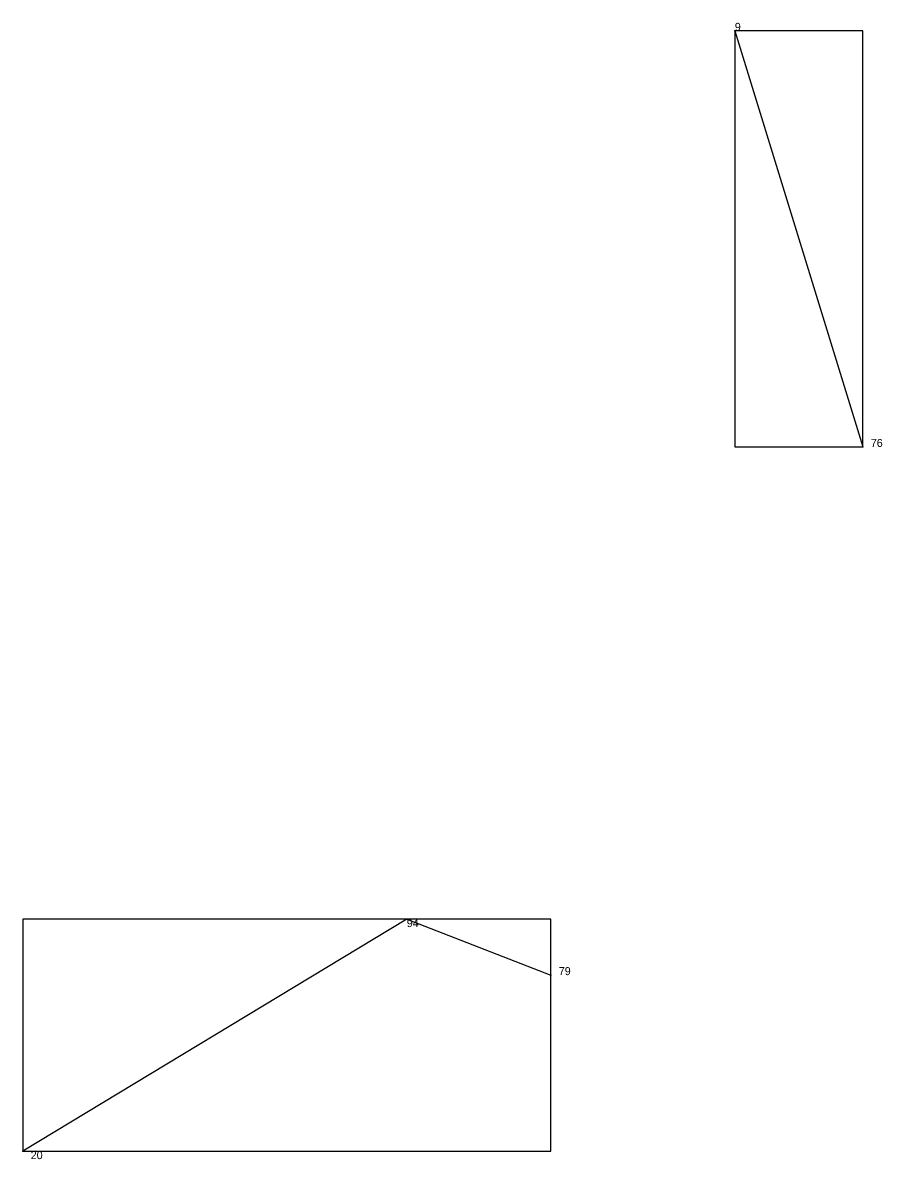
# Model space of a CAD drawing. Extents: x 0.01 to 1.001, y 0.007 to 0.988.
# Drawn here: x 0.675 to 0.7824, y 0.228 to 0.37 of the extents above; entities that cross this region are included whole.
import ezdxf

# ---------------------------------------------------------------- set-up
doc = ezdxf.new("R2010")
doc.units = 0
for name, color, linetype in [('Clients', 3, 'CONTINUOUS'), ('Facilities', 3, 'CONTINUOUS'), ('Facilities_lines', 3, 'CONTINUOUS'), ('Min_max_boxes', 1, 'CONTINUOUS'), ('Normals', 1, 'CONTINUOUS'), ('Source_points', 5, 'CONTINUOUS'), ('Text', 3, 'CONTINUOUS')]:
    doc.layers.add(name, color=color, linetype=linetype)

msp = doc.modelspace()

# ---------------------------------------------------------------- linework, layer by layer
at = {"layer": 'Clients', "color": 5}
for p in [(0.78, 0.317), (0.741, 0.251), (0.675, 0.229)]:
    msp.add_point(p, dxfattribs=at)
at = {"layer": 'Facilities', "color": 3}
for p in [(0.764, 0.369), (0.723, 0.258)]:
    msp.add_point(p, dxfattribs=at)
at = {"layer": 'Facilities_lines', "color": 3}
for p, q in [((0.764, 0.369), (0.78, 0.317)), ((0.723, 0.258), (0.675, 0.229)), ((0.723, 0.258), (0.741, 0.251))]:
    msp.add_line(p, q, dxfattribs=at)
at = {"layer": 'Min_max_boxes', "color": 1}
for p, q in [((0.78, 0.369), (0.764, 0.369)), ((0.764, 0.369), (0.764, 0.317)), ((0.78, 0.369), (0.764, 0.369)), ((0.764, 0.369), (0.764, 0.317)), ((0.764, 0.369), (0.764, 0.369)), ((0.78, 0.317), (0.78, 0.369)), ((0.78, 0.317), (0.78, 0.369)), ((0.78, 0.369), (0.78, 0.369)), ((0.764, 0.317), (0.78, 0.317)), ((0.764, 0.317), (0.78, 0.317)), ((0.764, 0.317), (0.764, 0.317)), ((0.78, 0.317), (0.78, 0.317)), ((0.741, 0.258), (0.675, 0.258)), ((0.675, 0.258), (0.675, 0.229)), ((0.741, 0.258), (0.675, 0.258)), ((0.675, 0.258), (0.675, 0.229)), ((0.675, 0.258), (0.675, 0.258)), ((0.741, 0.229), (0.741, 0.258)), ((0.741, 0.229), (0.741, 0.258)), ((0.741, 0.258), (0.741, 0.258)), ((0.675, 0.229), (0.741, 0.229)), ((0.675, 0.229), (0.741, 0.229)), ((0.675, 0.229), (0.675, 0.229)), ((0.741, 0.229), (0.741, 0.229))]:
    msp.add_line(p, q, dxfattribs=at)
at = {"layer": 'Normals', "color": 1}
for p, q in [((0.764, 0.369), (0.764, 0.369, 0.1)), ((0.78, 0.317), (0.78, 0.317, 0.1)), ((0.723, 0.258), (0.723, 0.258, 0.1)), ((0.741, 0.251), (0.741, 0.251, 0.1)), ((0.675, 0.229), (0.675, 0.229, 0.1))]:
    msp.add_line(p, q, dxfattribs=at)
at = {"layer": 'Source_points', "color": 5}
for p in [(0.764, 0.369), (0.78, 0.317), (0.723, 0.258), (0.741, 0.251), (0.675, 0.229)]:
    msp.add_point(p, dxfattribs=at)

# ---------------------------------------------------------------- texts
at = {"layer": 'Text', "color": 3}
for s, p in [('9', (0.764, 0.369)), ('76', (0.781, 0.317)), ('94', (0.723, 0.257)), ('79', (0.742, 0.251)), ('20', (0.676, 0.228))]:
    msp.add_text(s, height=0.001, dxfattribs=at).set_placement(p)

doc.saveas('drawing.dxf')
